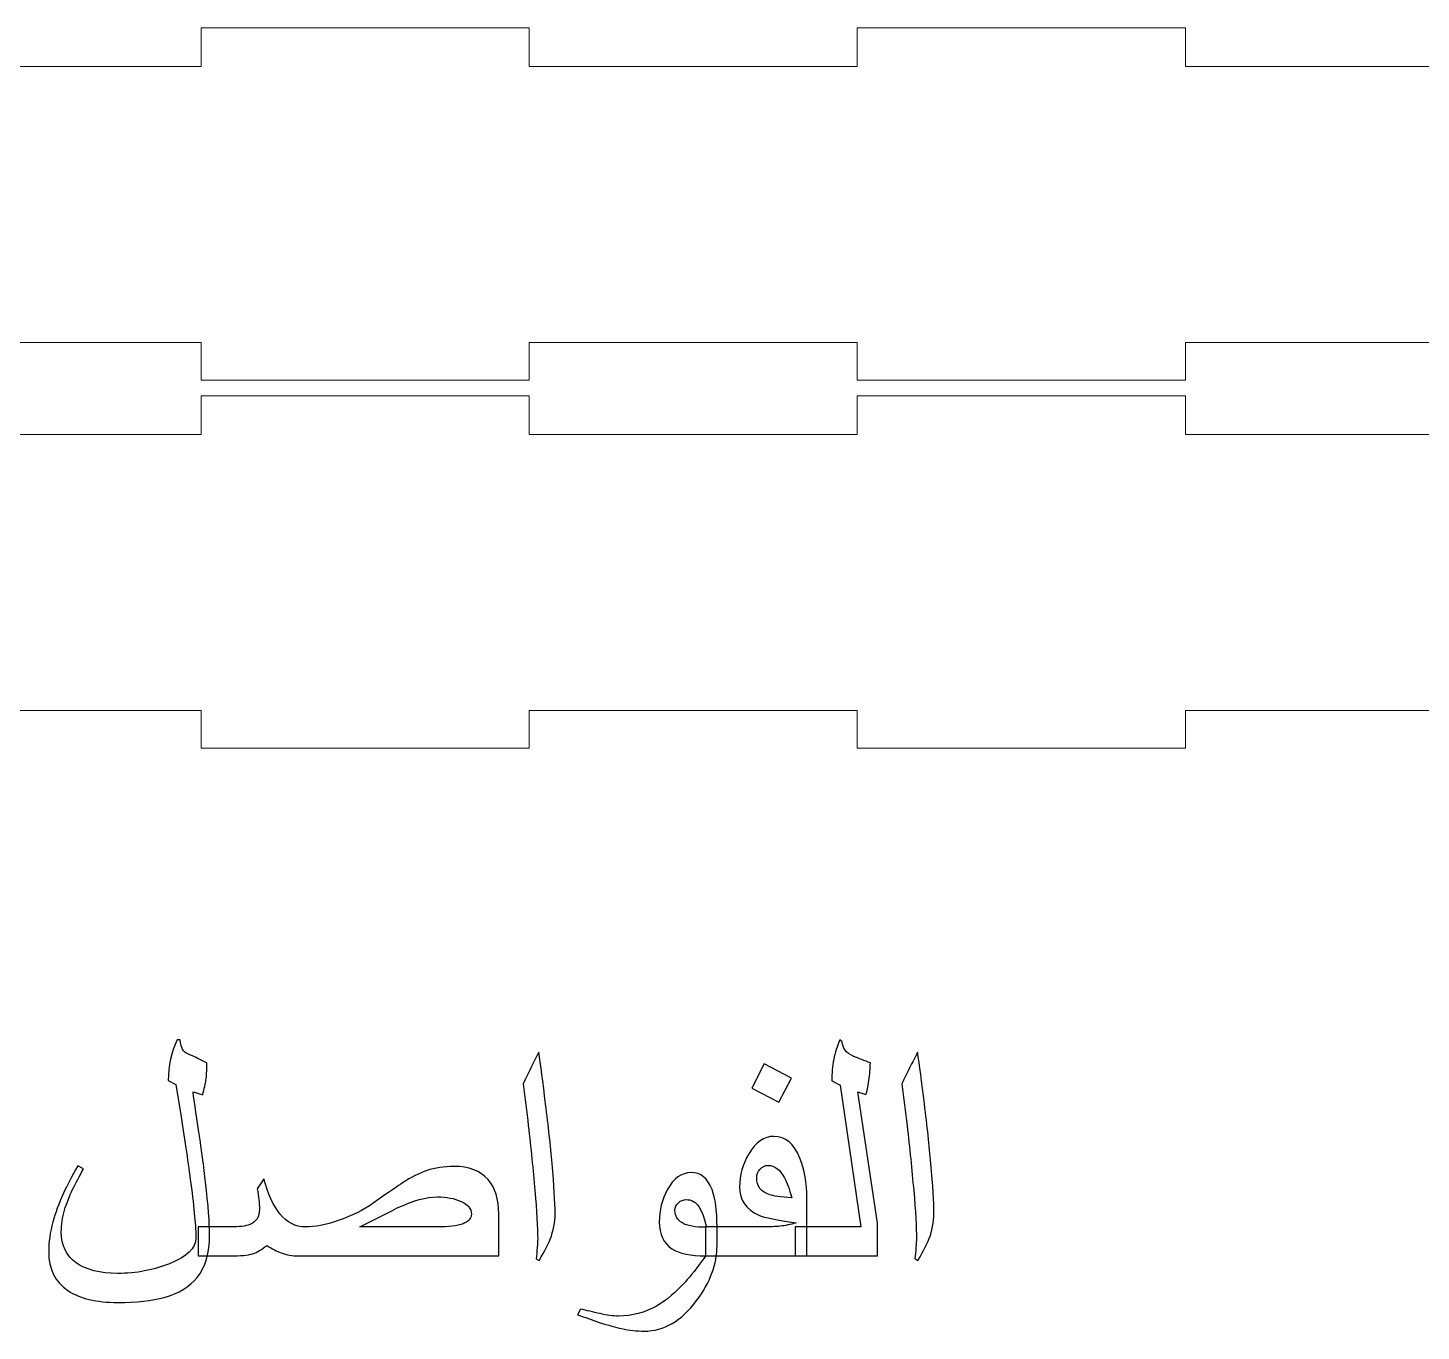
# Model space of a CAD drawing. Header units: millimetres. Extents: x -861 to 465, y -411 to 387.
# Drawn here: x -533.8 to -430.2, y -153.8 to -56.9 of the extents above; entities that cross this region are included whole.
import ezdxf

# ---------------------------------------------------------------- set-up
doc = ezdxf.new("R2010")
doc.units = ezdxf.units.MM
doc.header["$MEASUREMENT"] = 0
doc.layers.add('Layer 1', color=7, linetype='Continuous')

msp = doc.modelspace()

# ---------------------------------------------------------------- linework, layer by layer
at = {"layer": 'Layer 1', "color": 250, "lineweight": 9}
for points in [[(-423.3219, -80.2878), (-423.3219, -80.2878), (-423.3219, -83.0895), (-423.3219, -83.0895), (-423.3219, -83.0895), (-423.3219, -83.0895), (-398.9319, -83.0895), (-398.9319, -83.0895), (-398.9319, -83.0895), (-398.9319, -83.0895), (-398.9319, -80.2878), (-398.9319, -80.2878), (-398.9319, -80.2878), (-398.9319, -80.2878), (-366.0769, -80.2878), (-366.0769, -80.2878), (-366.0769, -80.2878), (-366.0769, -80.2878), (-366.0769, -59.7878), (-366.0769, -59.7878), (-366.0769, -59.7878), (-366.0769, -59.7878), (-398.9319, -59.7878), (-398.9319, -59.7878), (-398.9319, -59.7878), (-398.9319, -59.7878), (-398.9319, -56.9061), (-398.9319, -56.9061), (-398.9319, -56.9061), (-398.9319, -56.9061), (-423.3219, -56.9061), (-423.3219, -56.9061), (-423.3219, -56.9061), (-423.3219, -56.9061), (-423.3219, -59.7878), (-423.3219, -59.7878), (-423.3219, -59.7878), (-423.3219, -59.7878), (-447.7119, -59.7878), (-447.7119, -59.7878), (-447.7119, -59.7878), (-447.7119, -59.7878), (-447.7119, -56.9061), (-447.7119, -56.9061), (-447.7119, -56.9061), (-447.7119, -56.9061), (-472.1019, -56.9061), (-472.1019, -56.9061), (-472.1019, -56.9061), (-472.1019, -56.9061), (-472.1019, -59.7878), (-472.1019, -59.7878), (-472.1019, -59.7878), (-472.1019, -59.7878), (-496.4919, -59.7878), (-496.4919, -59.7878), (-496.4919, -59.7878), (-496.4919, -59.7878), (-496.4919, -56.9061), (-496.4919, -56.9061), (-496.4919, -56.9061), (-496.4919, -56.9061), (-520.8819, -56.9061), (-520.8819, -56.9061), (-520.8819, -56.9061), (-520.8819, -56.9061), (-520.8819, -59.7878), (-520.8819, -59.7878), (-520.8819, -59.7878), (-520.8819, -59.7878), (-545.2719, -59.7878), (-545.2719, -59.7878), (-545.2719, -59.7878), (-545.2719, -59.7878), (-545.2719, -56.9061), (-545.2719, -56.9061), (-545.2719, -56.9061), (-545.2719, -56.9061), (-569.6619, -56.9061), (-569.6619, -56.9061), (-569.6619, -56.9061), (-569.6619, -56.9061), (-569.6619, -59.7878), (-569.6619, -59.7878), (-569.6619, -59.7878), (-569.6619, -59.7878), (-594.0519, -59.7878), (-594.0519, -59.7878), (-594.0519, -59.7878), (-594.0519, -59.7878), (-594.0519, -56.9061), (-594.0519, -56.9061), (-594.0519, -56.9061), (-594.0519, -56.9061), (-618.4419, -56.9061), (-618.4419, -56.9061), (-618.4419, -56.9061), (-618.4419, -56.9061), (-618.4419, -59.7878), (-618.4419, -59.7878), (-618.4419, -59.7878), (-618.4419, -59.7878), (-642.8319, -59.7878), (-642.8319, -59.7878), (-642.8319, -59.7878), (-642.8319, -59.7878), (-642.8319, -56.9061), (-642.8319, -56.9061), (-642.8319, -56.9061), (-642.8319, -56.9061), (-667.2219, -56.9061), (-667.2219, -56.9061), (-667.2219, -56.9061), (-667.2219, -56.9061), (-667.2219, -59.7878), (-667.2219, -59.7878), (-667.2219, -59.7878), (-667.2219, -59.7878), (-700.0769, -59.7878), (-700.0769, -59.7878), (-700.0769, -59.7878), (-700.0769, -59.7878), (-700.0769, -80.2878), (-700.0769, -80.2878), (-700.0769, -80.2878), (-700.0769, -80.2878), (-667.2219, -80.2878), (-667.2219, -80.2878), (-667.2219, -80.2878), (-667.2219, -80.2878), (-667.2219, -83.0895), (-667.2219, -83.0895), (-667.2219, -83.0895), (-667.2219, -83.0895), (-642.8319, -83.0895), (-642.8319, -83.0895), (-642.8319, -83.0895), (-642.8319, -83.0895), (-642.8319, -80.2878), (-642.8319, -80.2878), (-642.8319, -80.2878), (-642.8319, -80.2878), (-618.4419, -80.2878), (-618.4419, -80.2878), (-618.4419, -80.2878), (-618.4419, -80.2878), (-618.4419, -83.0895), (-618.4419, -83.0895), (-618.4419, -83.0895), (-618.4419, -83.0895), (-594.0519, -83.0895), (-594.0519, -83.0895), (-594.0519, -83.0895), (-594.0519, -83.0895), (-594.0519, -80.2878), (-594.0519, -80.2878), (-594.0519, -80.2878), (-594.0519, -80.2878), (-569.6619, -80.2878), (-569.6619, -80.2878), (-569.6619, -80.2878), (-569.6619, -80.2878), (-569.6619, -83.0895), (-569.6619, -83.0895), (-569.6619, -83.0895), (-569.6619, -83.0895), (-545.2719, -83.0895), (-545.2719, -83.0895), (-545.2719, -83.0895), (-545.2719, -83.0895), (-545.2719, -80.2878), (-545.2719, -80.2878), (-545.2719, -80.2878), (-545.2719, -80.2878), (-520.8819, -80.2878), (-520.8819, -80.2878), (-520.8819, -80.2878), (-520.8819, -80.2878), (-520.8819, -83.0895), (-520.8819, -83.0895), (-520.8819, -83.0895), (-520.8819, -83.0895), (-496.4919, -83.0895), (-496.4919, -83.0895), (-496.4919, -83.0895), (-496.4919, -83.0895), (-496.4919, -80.2878), (-496.4919, -80.2878), (-496.4919, -80.2878), (-496.4919, -80.2878), (-472.1019, -80.2878), (-472.1019, -80.2878), (-472.1019, -80.2878), (-472.1019, -80.2878), (-472.1019, -83.0895), (-472.1019, -83.0895), (-472.1019, -83.0895), (-472.1019, -83.0895), (-447.7119, -83.0895), (-447.7119, -83.0895), (-447.7119, -83.0895), (-447.7119, -83.0895), (-447.7119, -80.2878), (-447.7119, -80.2878), (-447.7119, -80.2878), (-447.7119, -80.2878), (-423.3219, -80.2878), (-423.3219, -80.2878)], [(-423.3219, -107.6486), (-423.3219, -107.6486), (-423.3219, -110.4503), (-423.3219, -110.4503), (-423.3219, -110.4503), (-423.3219, -110.4503), (-398.9319, -110.4503), (-398.9319, -110.4503), (-398.9319, -110.4503), (-398.9319, -110.4503), (-398.9319, -107.6486), (-398.9319, -107.6486), (-398.9319, -107.6486), (-398.9319, -107.6486), (-366.0769, -107.6486), (-366.0769, -107.6486), (-366.0769, -107.6486), (-366.0769, -107.6486), (-366.0769, -87.1486), (-366.0769, -87.1486), (-366.0769, -87.1486), (-366.0769, -87.1486), (-398.9319, -87.1486), (-398.9319, -87.1486), (-398.9319, -87.1486), (-398.9319, -87.1486), (-398.9319, -84.2669), (-398.9319, -84.2669), (-398.9319, -84.2669), (-398.9319, -84.2669), (-423.3219, -84.2669), (-423.3219, -84.2669), (-423.3219, -84.2669), (-423.3219, -84.2669), (-423.3219, -87.1486), (-423.3219, -87.1486), (-423.3219, -87.1486), (-423.3219, -87.1486), (-447.7119, -87.1486), (-447.7119, -87.1486), (-447.7119, -87.1486), (-447.7119, -87.1486), (-447.7119, -84.2669), (-447.7119, -84.2669), (-447.7119, -84.2669), (-447.7119, -84.2669), (-472.1019, -84.2669), (-472.1019, -84.2669), (-472.1019, -84.2669), (-472.1019, -84.2669), (-472.1019, -87.1486), (-472.1019, -87.1486), (-472.1019, -87.1486), (-472.1019, -87.1486), (-496.4919, -87.1486), (-496.4919, -87.1486), (-496.4919, -87.1486), (-496.4919, -87.1486), (-496.4919, -84.2669), (-496.4919, -84.2669), (-496.4919, -84.2669), (-496.4919, -84.2669), (-520.8819, -84.2669), (-520.8819, -84.2669), (-520.8819, -84.2669), (-520.8819, -84.2669), (-520.8819, -87.1486), (-520.8819, -87.1486), (-520.8819, -87.1486), (-520.8819, -87.1486), (-545.2719, -87.1486), (-545.2719, -87.1486), (-545.2719, -87.1486), (-545.2719, -87.1486), (-545.2719, -84.2669), (-545.2719, -84.2669), (-545.2719, -84.2669), (-545.2719, -84.2669), (-569.6619, -84.2669), (-569.6619, -84.2669), (-569.6619, -84.2669), (-569.6619, -84.2669), (-569.6619, -87.1486), (-569.6619, -87.1486), (-569.6619, -87.1486), (-569.6619, -87.1486), (-594.0519, -87.1486), (-594.0519, -87.1486), (-594.0519, -87.1486), (-594.0519, -87.1486), (-594.0519, -84.2669), (-594.0519, -84.2669), (-594.0519, -84.2669), (-594.0519, -84.2669), (-618.4419, -84.2669), (-618.4419, -84.2669), (-618.4419, -84.2669), (-618.4419, -84.2669), (-618.4419, -87.1486), (-618.4419, -87.1486), (-618.4419, -87.1486), (-618.4419, -87.1486), (-642.8319, -87.1486), (-642.8319, -87.1486), (-642.8319, -87.1486), (-642.8319, -87.1486), (-642.8319, -84.2669), (-642.8319, -84.2669), (-642.8319, -84.2669), (-642.8319, -84.2669), (-667.2219, -84.2669), (-667.2219, -84.2669), (-667.2219, -84.2669), (-667.2219, -84.2669), (-667.2219, -87.1486), (-667.2219, -87.1486), (-667.2219, -87.1486), (-667.2219, -87.1486), (-700.0769, -87.1486), (-700.0769, -87.1486), (-700.0769, -87.1486), (-700.0769, -87.1486), (-700.0769, -107.6486), (-700.0769, -107.6486), (-700.0769, -107.6486), (-700.0769, -107.6486), (-667.2219, -107.6486), (-667.2219, -107.6486), (-667.2219, -107.6486), (-667.2219, -107.6486), (-667.2219, -110.4503), (-667.2219, -110.4503), (-667.2219, -110.4503), (-667.2219, -110.4503), (-642.8319, -110.4503), (-642.8319, -110.4503), (-642.8319, -110.4503), (-642.8319, -110.4503), (-642.8319, -107.6486), (-642.8319, -107.6486), (-642.8319, -107.6486), (-642.8319, -107.6486), (-618.4419, -107.6486), (-618.4419, -107.6486), (-618.4419, -107.6486), (-618.4419, -107.6486), (-618.4419, -110.4503), (-618.4419, -110.4503), (-618.4419, -110.4503), (-618.4419, -110.4503), (-594.0519, -110.4503), (-594.0519, -110.4503), (-594.0519, -110.4503), (-594.0519, -110.4503), (-594.0519, -107.6486), (-594.0519, -107.6486), (-594.0519, -107.6486), (-594.0519, -107.6486), (-569.6619, -107.6486), (-569.6619, -107.6486), (-569.6619, -107.6486), (-569.6619, -107.6486), (-569.6619, -110.4503), (-569.6619, -110.4503), (-569.6619, -110.4503), (-569.6619, -110.4503), (-545.2719, -110.4503), (-545.2719, -110.4503), (-545.2719, -110.4503), (-545.2719, -110.4503), (-545.2719, -107.6486), (-545.2719, -107.6486), (-545.2719, -107.6486), (-545.2719, -107.6486), (-520.8819, -107.6486), (-520.8819, -107.6486), (-520.8819, -107.6486), (-520.8819, -107.6486), (-520.8819, -110.4503), (-520.8819, -110.4503), (-520.8819, -110.4503), (-520.8819, -110.4503), (-496.4919, -110.4503), (-496.4919, -110.4503), (-496.4919, -110.4503), (-496.4919, -110.4503), (-496.4919, -107.6486), (-496.4919, -107.6486), (-496.4919, -107.6486), (-496.4919, -107.6486), (-472.1019, -107.6486), (-472.1019, -107.6486), (-472.1019, -107.6486), (-472.1019, -107.6486), (-472.1019, -110.4503), (-472.1019, -110.4503), (-472.1019, -110.4503), (-472.1019, -110.4503), (-447.7119, -110.4503), (-447.7119, -110.4503), (-447.7119, -110.4503), (-447.7119, -110.4503), (-447.7119, -107.6486), (-447.7119, -107.6486), (-447.7119, -107.6486), (-447.7119, -107.6486), (-423.3219, -107.6486), (-423.3219, -107.6486)]]:
    msp.add_open_spline(points, degree=3, knots=[0, 0, 0, 0, 0.01886792, 0.01886792, 0.01886792, 0.01886792, 0.03773585, 0.03773585, 0.03773585, 0.03773585, 0.05660377, 0.05660377, 0.05660377, 0.05660377, 0.0754717, 0.0754717, 0.0754717, 0.0754717, 0.09433962, 0.09433962, 0.09433962, 0.09433962, 0.11320755, 0.11320755, 0.11320755, 0.11320755, 0.13207547, 0.13207547, 0.13207547, 0.13207547, 0.1509434, 0.1509434, 0.1509434, 0.1509434, 0.16981132, 0.16981132, 0.16981132, 0.16981132, 0.18867925, 0.18867925, 0.18867925, 0.18867925, 0.20754717, 0.20754717, 0.20754717, 0.20754717, 0.22641509, 0.22641509, 0.22641509, 0.22641509, 0.24528302, 0.24528302, 0.24528302, 0.24528302, 0.26415094, 0.26415094, 0.26415094, 0.26415094, 0.28301887, 0.28301887, 0.28301887, 0.28301887, 0.30188679, 0.30188679, 0.30188679, 0.30188679, 0.32075472, 0.32075472, 0.32075472, 0.32075472, 0.33962264, 0.33962264, 0.33962264, 0.33962264, 0.35849057, 0.35849057, 0.35849057, 0.35849057, 0.37735849, 0.37735849, 0.37735849, 0.37735849, 0.39622642, 0.39622642, 0.39622642, 0.39622642, 0.41509434, 0.41509434, 0.41509434, 0.41509434, 0.43396226, 0.43396226, 0.43396226, 0.43396226, 0.45283019, 0.45283019, 0.45283019, 0.45283019, 0.47169811, 0.47169811, 0.47169811, 0.47169811, 0.49056604, 0.49056604, 0.49056604, 0.49056604, 0.50943396, 0.50943396, 0.50943396, 0.50943396, 0.52830189, 0.52830189, 0.52830189, 0.52830189, 0.54716981, 0.54716981, 0.54716981, 0.54716981, 0.56603774, 0.56603774, 0.56603774, 0.56603774, 0.58490566, 0.58490566, 0.58490566, 0.58490566, 0.60377358, 0.60377358, 0.60377358, 0.60377358, 0.62264151, 0.62264151, 0.62264151, 0.62264151, 0.64150943, 0.64150943, 0.64150943, 0.64150943, 0.66037736, 0.66037736, 0.66037736, 0.66037736, 0.67924528, 0.67924528, 0.67924528, 0.67924528, 0.69811321, 0.69811321, 0.69811321, 0.69811321, 0.71698113, 0.71698113, 0.71698113, 0.71698113, 0.73584906, 0.73584906, 0.73584906, 0.73584906, 0.75471698, 0.75471698, 0.75471698, 0.75471698, 0.77358491, 0.77358491, 0.77358491, 0.77358491, 0.79245283, 0.79245283, 0.79245283, 0.79245283, 0.81132075, 0.81132075, 0.81132075, 0.81132075, 0.83018868, 0.83018868, 0.83018868, 0.83018868, 0.8490566, 0.8490566, 0.8490566, 0.8490566, 0.86792453, 0.86792453, 0.86792453, 0.86792453, 0.88679245, 0.88679245, 0.88679245, 0.88679245, 0.90566038, 0.90566038, 0.90566038, 0.90566038, 0.9245283, 0.9245283, 0.9245283, 0.9245283, 0.94339623, 0.94339623, 0.94339623, 0.94339623, 0.96226415, 0.96226415, 0.96226415, 0.96226415, 1, 1, 1, 1], dxfattribs=at)
at = {"layer": 'Layer 1', "color": 250}
for points, knots in [([(-520.2667, -146.6648), (-520.2667, -147.9856), (-520.5757, -149.0397), (-521.1938, -149.8144), (-521.1938, -149.8144), (-521.7484, -150.5002), (-522.5612, -150.9955), (-523.6364, -151.2919), (-523.6364, -151.2919), (-524.5424, -151.5416), (-525.6938, -151.6644), (-527.0908, -151.6644), (-527.0908, -151.6644), (-528.6826, -151.6644), (-529.9187, -151.3723), (-530.795, -150.7839), (-530.795, -150.7839), (-531.7517, -150.1404), (-532.2301, -149.1794), (-532.2301, -147.8967), (-532.2301, -147.8967), (-532.2301, -147.1855), (-532.1243, -146.4489), (-531.9168, -145.6785), (-531.9168, -145.6785), (-531.7433, -145.0265), (-531.4766, -144.3111), (-531.121, -143.5364), (-531.121, -143.5364), (-530.8627, -142.9734), (-530.5114, -142.296), (-530.0711, -141.5044), (-530.0711, -141.5044), (-530.0711, -141.5044), (-529.6393, -141.7372), (-529.6393, -141.7372), (-529.6393, -141.7372), (-529.9526, -142.2918), (-530.215, -142.7871), (-530.4267, -143.2231), (-530.4267, -143.2231), (-530.7061, -143.8073), (-530.9135, -144.3323), (-531.049, -144.7937), (-531.049, -144.7937), (-531.2099, -145.3525), (-531.2903, -145.8986), (-531.2903, -146.4278), (-531.2903, -146.4278), (-531.2903, -147.4395), (-530.922, -148.2058), (-530.1812, -148.7265), (-530.1812, -148.7265), (-529.4446, -149.2472), (-528.4201, -149.5054), (-527.1078, -149.5054), (-527.1078, -149.5054), (-525.715, -149.5054), (-524.4238, -149.2641), (-523.2385, -148.7857), (-523.2385, -148.7857), (-521.9346, -148.2566), (-521.2827, -147.6258), (-521.2827, -146.8892), (-521.2827, -146.8892), (-521.2827, -146.0891), (-521.4097, -144.7302), (-521.6595, -142.8125), (-521.6595, -142.8125), (-521.8542, -141.3393), (-522.0955, -139.6968), (-522.3791, -137.8764), (-522.3791, -137.8764), (-522.3791, -137.8764), (-522.7813, -135.4719), (-522.7813, -135.4719), (-522.7813, -135.4719), (-522.7813, -135.4719), (-523.3401, -135.1756), (-523.3401, -135.1756), (-523.3401, -135.1756), (-523.3401, -134.0664), (-523.1157, -133.0589), (-522.667, -132.1487), (-522.667, -132.1487), (-522.667, -132.1487), (-522.4511, -132.1487), (-522.4511, -132.1487), (-522.4511, -132.1487), (-522.4172, -132.462), (-522.3622, -132.6948), (-522.2818, -132.8472), (-522.2818, -132.8472), (-522.1971, -132.9996), (-522.0616, -133.1139), (-521.8754, -133.1901), (-521.8754, -133.1901), (-521.6214, -133.296), (-521.3462, -133.423), (-521.0456, -133.5754), (-521.0456, -133.5754), (-520.8255, -133.6812), (-520.6308, -133.7743), (-520.4699, -133.859), (-520.4699, -133.859), (-520.4699, -134.439), (-520.4911, -134.8581), (-520.5334, -135.1248), (-520.5334, -135.1248), (-520.5715, -135.3915), (-520.6562, -135.7598), (-520.7789, -136.2424), (-520.7789, -136.2424), (-520.7789, -136.2424), (-521.4859, -136.018), (-521.4859, -136.018), (-521.4859, -136.018), (-521.469, -136.2), (-521.3504, -137.0298), (-521.1303, -138.5114), (-521.1303, -138.5114), (-520.8721, -140.2386), (-520.6858, -141.6441), (-520.563, -142.7194), (-520.563, -142.7194), (-520.3641, -144.4381), (-520.2667, -145.7547), (-520.2667, -146.6648)], [0, 0, 0, 0, 0.03030303, 0.03030303, 0.03030303, 0.03030303, 0.06060606, 0.06060606, 0.06060606, 0.06060606, 0.09090909, 0.09090909, 0.09090909, 0.09090909, 0.12121212, 0.12121212, 0.12121212, 0.12121212, 0.15151515, 0.15151515, 0.15151515, 0.15151515, 0.18181818, 0.18181818, 0.18181818, 0.18181818, 0.21212121, 0.21212121, 0.21212121, 0.21212121, 0.24242424, 0.24242424, 0.24242424, 0.24242424, 0.27272727, 0.27272727, 0.27272727, 0.27272727, 0.3030303, 0.3030303, 0.3030303, 0.3030303, 0.33333333, 0.33333333, 0.33333333, 0.33333333, 0.36363636, 0.36363636, 0.36363636, 0.36363636, 0.39393939, 0.39393939, 0.39393939, 0.39393939, 0.42424242, 0.42424242, 0.42424242, 0.42424242, 0.45454545, 0.45454545, 0.45454545, 0.45454545, 0.48484848, 0.48484848, 0.48484848, 0.48484848, 0.51515152, 0.51515152, 0.51515152, 0.51515152, 0.54545455, 0.54545455, 0.54545455, 0.54545455, 0.57575758, 0.57575758, 0.57575758, 0.57575758, 0.60606061, 0.60606061, 0.60606061, 0.60606061, 0.63636364, 0.63636364, 0.63636364, 0.63636364, 0.66666667, 0.66666667, 0.66666667, 0.66666667, 0.6969697, 0.6969697, 0.6969697, 0.6969697, 0.72727273, 0.72727273, 0.72727273, 0.72727273, 0.75757576, 0.75757576, 0.75757576, 0.75757576, 0.78787879, 0.78787879, 0.78787879, 0.78787879, 0.81818182, 0.81818182, 0.81818182, 0.81818182, 0.84848485, 0.84848485, 0.84848485, 0.84848485, 0.87878788, 0.87878788, 0.87878788, 0.87878788, 0.90909091, 0.90909091, 0.90909091, 0.90909091, 0.93939394, 0.93939394, 0.93939394, 0.93939394, 1, 1, 1, 1]), ([(-470.6013, -148.21), (-470.6013, -148.21), (-476.7227, -148.21), (-476.7227, -148.21), (-476.7227, -148.21), (-476.7227, -148.21), (-476.7227, -146.051), (-476.7227, -146.051), (-476.7227, -146.051), (-476.7227, -146.051), (-471.8459, -146.051), (-471.8459, -146.051), (-471.8459, -146.051), (-471.8459, -146.051), (-473.3699, -135.5015), (-473.3699, -135.5015), (-473.3699, -135.5015), (-473.3699, -135.5015), (-474.0049, -135.1967), (-474.0049, -135.1967), (-474.0049, -135.1967), (-474.0049, -134.6295), (-473.9541, -134.0961), (-473.8567, -133.5965), (-473.8567, -133.5965), (-473.7551, -133.1012), (-473.607, -132.6144), (-473.408, -132.1487), (-473.408, -132.1487), (-473.408, -132.1487), (-473.2175, -132.2842), (-473.2175, -132.2842), (-473.2175, -132.2842), (-473.2175, -132.7626), (-472.9466, -133.1224), (-472.4005, -133.3637), (-472.4005, -133.3637), (-471.9856, -133.5288), (-471.5623, -133.6939), (-471.1347, -133.859), (-471.1347, -133.859), (-471.1347, -134.2696), (-471.1686, -134.7057), (-471.2363, -135.1713), (-471.2363, -135.1713), (-471.2998, -135.6412), (-471.3802, -135.9884), (-471.4734, -136.217), (-471.4734, -136.217), (-471.4734, -136.217), (-472.0745, -136.018), (-472.0745, -136.018), (-472.0745, -136.018), (-472.0745, -136.018), (-470.6013, -145.7758), (-470.6013, -145.7758), (-470.6013, -145.7758), (-470.6013, -145.7758), (-470.6013, -148.21), (-470.6013, -148.21)], [0, 0, 0, 0, 0.0625, 0.0625, 0.0625, 0.0625, 0.125, 0.125, 0.125, 0.125, 0.1875, 0.1875, 0.1875, 0.1875, 0.25, 0.25, 0.25, 0.25, 0.3125, 0.3125, 0.3125, 0.3125, 0.375, 0.375, 0.375, 0.375, 0.4375, 0.4375, 0.4375, 0.4375, 0.5, 0.5, 0.5, 0.5, 0.5625, 0.5625, 0.5625, 0.5625, 0.625, 0.625, 0.625, 0.625, 0.6875, 0.6875, 0.6875, 0.6875, 0.75, 0.75, 0.75, 0.75, 0.8125, 0.8125, 0.8125, 0.8125, 0.875, 0.875, 0.875, 0.875, 1, 1, 1, 1]), ([(-494.5746, -145.0435), (-494.5746, -145.7039), (-494.6974, -146.3473), (-494.9387, -146.9654), (-494.9387, -146.9654), (-495.0657, -147.2956), (-495.3366, -147.8205), (-495.7557, -148.5402), (-495.7557, -148.5402), (-495.7557, -148.5402), (-495.9801, -148.4174), (-495.9801, -148.4174), (-495.9801, -148.4174), (-495.9504, -148.1761), (-495.925, -147.901), (-495.9039, -147.5835), (-495.9039, -147.5835), (-495.8827, -147.2702), (-495.87, -147.0585), (-495.87, -146.9527), (-495.87, -146.9527), (-495.87, -146.0933), (-495.9377, -144.8911), (-496.0732, -143.3501), (-496.0732, -143.3501), (-496.2129, -141.8092), (-496.3738, -140.2005), (-496.5643, -138.5199), (-496.5643, -138.5199), (-496.6828, -137.5039), (-496.8098, -136.4667), (-496.9495, -135.4084), (-496.9495, -135.4084), (-496.7844, -135.0443), (-496.5939, -134.6549), (-496.3822, -134.2315), (-496.3822, -134.2315), (-496.1706, -133.8124), (-495.9716, -133.4187), (-495.7811, -133.0462), (-495.7811, -133.0462), (-495.6499, -133.986), (-495.4805, -135.2772), (-495.2773, -136.9112), (-495.2773, -136.9112), (-495.0741, -138.5495), (-494.9133, -140.0227), (-494.799, -141.3393), (-494.799, -141.3393), (-494.6508, -142.9734), (-494.5746, -144.2095), (-494.5746, -145.0435)], [0, 0, 0, 0, 0.07142857, 0.07142857, 0.07142857, 0.07142857, 0.14285714, 0.14285714, 0.14285714, 0.14285714, 0.21428571, 0.21428571, 0.21428571, 0.21428571, 0.28571429, 0.28571429, 0.28571429, 0.28571429, 0.35714286, 0.35714286, 0.35714286, 0.35714286, 0.42857143, 0.42857143, 0.42857143, 0.42857143, 0.5, 0.5, 0.5, 0.5, 0.57142857, 0.57142857, 0.57142857, 0.57142857, 0.64285714, 0.64285714, 0.64285714, 0.64285714, 0.71428571, 0.71428571, 0.71428571, 0.71428571, 0.78571429, 0.78571429, 0.78571429, 0.78571429, 0.85714286, 0.85714286, 0.85714286, 0.85714286, 1, 1, 1, 1]), ([(-466.4103, -145.0435), (-466.4103, -145.7039), (-466.5331, -146.3473), (-466.7744, -146.9654), (-466.7744, -146.9654), (-466.9014, -147.2956), (-467.1723, -147.8205), (-467.5914, -148.5402), (-467.5914, -148.5402), (-467.5914, -148.5402), (-467.8158, -148.4174), (-467.8158, -148.4174), (-467.8158, -148.4174), (-467.7861, -148.1761), (-467.7607, -147.901), (-467.7396, -147.5835), (-467.7396, -147.5835), (-467.7184, -147.2702), (-467.7057, -147.0585), (-467.7057, -146.9527), (-467.7057, -146.9527), (-467.7057, -146.0933), (-467.7734, -144.8911), (-467.9089, -143.3501), (-467.9089, -143.3501), (-468.0486, -141.8092), (-468.2095, -140.2005), (-468.4, -138.5199), (-468.4, -138.5199), (-468.5185, -137.5039), (-468.6455, -136.4667), (-468.7852, -135.4084), (-468.7852, -135.4084), (-468.6201, -135.0443), (-468.4296, -134.6549), (-468.2179, -134.2315), (-468.2179, -134.2315), (-468.0063, -133.8124), (-467.8073, -133.4187), (-467.6168, -133.0462), (-467.6168, -133.0462), (-467.4856, -133.986), (-467.3162, -135.2772), (-467.113, -136.9112), (-467.113, -136.9112), (-466.9098, -138.5495), (-466.749, -140.0227), (-466.6347, -141.3393), (-466.6347, -141.3393), (-466.4865, -142.9734), (-466.4103, -144.2095), (-466.4103, -145.0435)], [0, 0, 0, 0, 0.07142857, 0.07142857, 0.07142857, 0.07142857, 0.14285714, 0.14285714, 0.14285714, 0.14285714, 0.21428571, 0.21428571, 0.21428571, 0.21428571, 0.28571429, 0.28571429, 0.28571429, 0.28571429, 0.35714286, 0.35714286, 0.35714286, 0.35714286, 0.42857143, 0.42857143, 0.42857143, 0.42857143, 0.5, 0.5, 0.5, 0.5, 0.57142857, 0.57142857, 0.57142857, 0.57142857, 0.64285714, 0.64285714, 0.64285714, 0.64285714, 0.71428571, 0.71428571, 0.71428571, 0.71428571, 0.78571429, 0.78571429, 0.78571429, 0.78571429, 0.85714286, 0.85714286, 0.85714286, 0.85714286, 1, 1, 1, 1]), ([(-476.9936, -134.9851), (-476.9936, -134.9851), (-477.9503, -136.78), (-477.9503, -136.78), (-477.9503, -136.78), (-477.9503, -136.78), (-479.94, -135.7428), (-479.94, -135.7428), (-479.94, -135.7428), (-479.94, -135.7428), (-479.0298, -133.9352), (-479.0298, -133.9352), (-479.0298, -133.9352), (-479.0298, -133.9352), (-476.9936, -134.9851), (-476.9936, -134.9851)], [0, 0, 0, 0, 0.2, 0.2, 0.2, 0.2, 0.4, 0.4, 0.4, 0.4, 0.6, 0.6, 0.6, 0.6, 1, 1, 1, 1]), ([(-475.8506, -148.21), (-475.8506, -148.21), (-483.3944, -148.21), (-483.3944, -148.21), (-483.3944, -148.21), (-483.3944, -148.21), (-483.3944, -146.051), (-483.3944, -146.051), (-483.3944, -146.051), (-483.3944, -146.051), (-479.1399, -146.051), (-479.1399, -146.051), (-479.1399, -146.051), (-478.6277, -146.051), (-478.1916, -146.0341), (-477.8318, -145.996), (-477.8318, -145.996), (-477.472, -145.9579), (-477.0783, -145.8774), (-476.6592, -145.7547), (-476.6592, -145.7547), (-478.0816, -145.5472), (-479.0044, -145.3567), (-479.4278, -145.1747), (-479.4278, -145.1747), (-480.3803, -144.7598), (-480.8544, -144.0613), (-480.8544, -143.0707), (-480.8544, -143.0707), (-480.8544, -142.2029), (-480.6258, -141.3859), (-480.1728, -140.6196), (-480.1728, -140.6196), (-479.6564, -139.7518), (-479.0341, -139.32), (-478.2975, -139.32), (-478.2975, -139.32), (-477.4508, -139.32), (-476.8116, -139.8576), (-476.3713, -140.9287), (-476.3713, -140.9287), (-476.0242, -141.7796), (-475.8506, -142.7829), (-475.8506, -143.9386), (-475.8506, -143.9386), (-475.8506, -143.9386), (-475.8506, -148.21), (-475.8506, -148.21)], [0, 0, 0, 0, 0.07692308, 0.07692308, 0.07692308, 0.07692308, 0.15384615, 0.15384615, 0.15384615, 0.15384615, 0.23076923, 0.23076923, 0.23076923, 0.23076923, 0.30769231, 0.30769231, 0.30769231, 0.30769231, 0.38461538, 0.38461538, 0.38461538, 0.38461538, 0.46153846, 0.46153846, 0.46153846, 0.46153846, 0.53846154, 0.53846154, 0.53846154, 0.53846154, 0.61538462, 0.61538462, 0.61538462, 0.61538462, 0.69230769, 0.69230769, 0.69230769, 0.69230769, 0.76923077, 0.76923077, 0.76923077, 0.76923077, 0.84615385, 0.84615385, 0.84615385, 0.84615385, 1, 1, 1, 1]), ([(-498.7698, -148.21), (-498.7698, -148.21), (-513.6669, -148.21), (-513.6669, -148.21), (-513.6669, -148.21), (-514.1114, -148.21), (-514.539, -148.1338), (-514.9454, -147.9856), (-514.9454, -147.9856), (-515.2502, -147.8713), (-515.61, -147.6851), (-516.0206, -147.4268), (-516.0206, -147.4268), (-516.3678, -147.7274), (-516.7149, -147.9306), (-517.062, -148.0407), (-517.062, -148.0407), (-517.4134, -148.155), (-517.9637, -148.21), (-518.7257, -148.21), (-518.7257, -148.21), (-518.7257, -148.21), (-521.1218, -148.21), (-521.1218, -148.21), (-521.1218, -148.21), (-521.1218, -148.21), (-521.1218, -146.051), (-521.1218, -146.051), (-521.1218, -146.051), (-521.1218, -146.051), (-518.7215, -146.051), (-518.7215, -146.051), (-518.7215, -146.051), (-518.0526, -146.051), (-517.57, -145.9917), (-517.2779, -145.8774), (-517.2779, -145.8774), (-516.7996, -145.6869), (-516.5583, -145.3059), (-516.5583, -144.7387), (-516.5583, -144.7387), (-516.5583, -144.4974), (-516.571, -144.2561), (-516.6006, -144.0105), (-516.6006, -144.0105), (-516.6302, -143.7692), (-516.6726, -143.5025), (-516.7276, -143.2147), (-516.7276, -143.2147), (-516.7276, -143.2147), (-516.2323, -142.4696), (-516.2323, -142.4696), (-516.2323, -142.4696), (-515.9444, -143.5914), (-515.5465, -144.4593), (-515.0427, -145.0731), (-515.0427, -145.0731), (-514.5051, -145.725), (-513.8743, -146.051), (-513.1462, -146.051), (-513.1462, -146.051), (-512.4519, -146.051), (-511.6391, -145.8944), (-510.7036, -145.5811), (-510.7036, -145.5811), (-509.696, -145.2424), (-508.8282, -144.8106), (-508.1043, -144.2942), (-508.1043, -144.2942), (-506.919, -143.4517), (-506.1993, -142.948), (-505.9326, -142.7829), (-505.9326, -142.7829), (-505.2637, -142.3511), (-504.6584, -142.0463), (-504.1123, -141.8642), (-504.1123, -141.8642), (-503.4984, -141.6568), (-502.8296, -141.5552), (-502.1014, -141.5552), (-502.1014, -141.5552), (-500.9796, -141.5552), (-500.1329, -141.8812), (-499.5614, -142.5331), (-499.5614, -142.5331), (-499.0323, -143.1385), (-498.7698, -143.9851), (-498.7698, -145.0731), (-498.7698, -145.0731), (-498.7698, -145.0731), (-498.7698, -148.21), (-498.7698, -148.21)], [0, 0, 0, 0, 0.04166667, 0.04166667, 0.04166667, 0.04166667, 0.08333333, 0.08333333, 0.08333333, 0.08333333, 0.125, 0.125, 0.125, 0.125, 0.16666667, 0.16666667, 0.16666667, 0.16666667, 0.20833333, 0.20833333, 0.20833333, 0.20833333, 0.25, 0.25, 0.25, 0.25, 0.29166667, 0.29166667, 0.29166667, 0.29166667, 0.33333333, 0.33333333, 0.33333333, 0.33333333, 0.375, 0.375, 0.375, 0.375, 0.41666667, 0.41666667, 0.41666667, 0.41666667, 0.45833333, 0.45833333, 0.45833333, 0.45833333, 0.5, 0.5, 0.5, 0.5, 0.54166667, 0.54166667, 0.54166667, 0.54166667, 0.58333333, 0.58333333, 0.58333333, 0.58333333, 0.625, 0.625, 0.625, 0.625, 0.66666667, 0.66666667, 0.66666667, 0.66666667, 0.70833333, 0.70833333, 0.70833333, 0.70833333, 0.75, 0.75, 0.75, 0.75, 0.79166667, 0.79166667, 0.79166667, 0.79166667, 0.83333333, 0.83333333, 0.83333333, 0.83333333, 0.875, 0.875, 0.875, 0.875, 0.91666667, 0.91666667, 0.91666667, 0.91666667, 1, 1, 1, 1]), ([(-476.9682, -143.892), (-477.1587, -143.2274), (-477.3407, -142.7363), (-477.5143, -142.4103), (-477.5143, -142.4103), (-477.853, -141.788), (-478.2636, -141.479), (-478.742, -141.479), (-478.742, -141.479), (-478.9706, -141.479), (-479.1695, -141.5721), (-479.3346, -141.7542), (-479.3346, -141.7542), (-479.4997, -141.9362), (-479.5844, -142.1521), (-479.5844, -142.3976), (-479.5844, -142.3976), (-479.5844, -143.0284), (-479.2584, -143.4517), (-478.6065, -143.6676), (-478.6065, -143.6676), (-478.3737, -143.7438), (-477.8276, -143.8158), (-476.9682, -143.892)], [0, 0, 0, 0, 0.14285714, 0.14285714, 0.14285714, 0.14285714, 0.28571429, 0.28571429, 0.28571429, 0.28571429, 0.42857143, 0.42857143, 0.42857143, 0.42857143, 0.57142857, 0.57142857, 0.57142857, 0.57142857, 0.71428571, 0.71428571, 0.71428571, 0.71428571, 1, 1, 1, 1]), ([(-482.535, -147.4395), (-482.535, -148.8111), (-483.0388, -150.1743), (-484.0505, -151.5289), (-484.0505, -151.5289), (-485.1724, -153.0402), (-486.472, -153.798), (-487.9452, -153.798), (-487.9452, -153.798), (-488.4913, -153.798), (-489.0543, -153.7345), (-489.6343, -153.6117), (-489.6343, -153.6117), (-490.0576, -153.5228), (-490.608, -153.3662), (-491.2853, -153.1461), (-491.2853, -153.1461), (-491.8229, -152.9556), (-492.3606, -152.7735), (-492.8982, -152.5915), (-492.8982, -152.5915), (-492.8982, -152.5915), (-492.6865, -152.1555), (-492.6865, -152.1555), (-492.6865, -152.1555), (-492.2251, -152.2613), (-491.7383, -152.3756), (-491.2303, -152.4984), (-491.2303, -152.4984), (-490.7223, -152.6211), (-490.2651, -152.6804), (-489.8587, -152.6804), (-489.8587, -152.6804), (-488.8511, -152.6804), (-487.8944, -152.4222), (-486.9927, -151.9057), (-486.9927, -151.9057), (-486.29, -151.4951), (-485.5872, -150.9024), (-484.8845, -150.1277), (-484.8845, -150.1277), (-484.5289, -149.734), (-484.0251, -149.0948), (-483.3732, -148.21), (-483.3732, -148.21), (-484.4908, -148.21), (-485.329, -148.0322), (-485.8836, -147.6724), (-485.8836, -147.6724), (-486.5143, -147.266), (-486.8276, -146.5971), (-486.8276, -145.6658), (-486.8276, -145.6658), (-486.8276, -144.8106), (-486.6286, -144.0148), (-486.2307, -143.2824), (-486.2307, -143.2824), (-485.765, -142.4357), (-485.1766, -142.0124), (-484.4654, -142.0124), (-484.4654, -142.0124), (-483.7415, -142.0124), (-483.225, -142.4315), (-482.9075, -143.2739), (-482.9075, -143.2739), (-482.6578, -143.9301), (-482.535, -144.8445), (-482.535, -146.0171), (-482.535, -146.0171), (-482.535, -146.0171), (-482.535, -147.4395), (-482.535, -147.4395)], [0, 0, 0, 0, 0.05263158, 0.05263158, 0.05263158, 0.05263158, 0.10526316, 0.10526316, 0.10526316, 0.10526316, 0.15789474, 0.15789474, 0.15789474, 0.15789474, 0.21052632, 0.21052632, 0.21052632, 0.21052632, 0.26315789, 0.26315789, 0.26315789, 0.26315789, 0.31578947, 0.31578947, 0.31578947, 0.31578947, 0.36842105, 0.36842105, 0.36842105, 0.36842105, 0.42105263, 0.42105263, 0.42105263, 0.42105263, 0.47368421, 0.47368421, 0.47368421, 0.47368421, 0.52631579, 0.52631579, 0.52631579, 0.52631579, 0.57894737, 0.57894737, 0.57894737, 0.57894737, 0.63157895, 0.63157895, 0.63157895, 0.63157895, 0.68421053, 0.68421053, 0.68421053, 0.68421053, 0.73684211, 0.73684211, 0.73684211, 0.73684211, 0.78947368, 0.78947368, 0.78947368, 0.78947368, 0.84210526, 0.84210526, 0.84210526, 0.84210526, 0.89473684, 0.89473684, 0.89473684, 0.89473684, 1, 1, 1, 1]), ([(-500.8018, -145.0985), (-500.8018, -144.6963), (-501.0516, -144.3831), (-501.5553, -144.1545), (-501.5553, -144.1545), (-502.0591, -143.9301), (-502.6475, -143.8158), (-503.3164, -143.8158), (-503.3164, -143.8158), (-504.1419, -143.8158), (-505.141, -144.091), (-506.3136, -144.6413), (-506.3136, -144.6413), (-507.2449, -145.1112), (-508.1763, -145.5811), (-509.0991, -146.051), (-509.0991, -146.051), (-509.0991, -146.051), (-503.3884, -146.051), (-503.3884, -146.051), (-503.3884, -146.051), (-502.4909, -146.051), (-501.8347, -145.9748), (-501.4199, -145.8182), (-501.4199, -145.8182), (-501.0092, -145.6615), (-500.8018, -145.4202), (-500.8018, -145.0985)], [0, 0, 0, 0, 0.125, 0.125, 0.125, 0.125, 0.25, 0.25, 0.25, 0.25, 0.375, 0.375, 0.375, 0.375, 0.5, 0.5, 0.5, 0.5, 0.625, 0.625, 0.625, 0.625, 0.75, 0.75, 0.75, 0.75, 1, 1, 1, 1]), ([(-483.3224, -146.0764), (-483.5044, -145.2763), (-483.7246, -144.726), (-483.9828, -144.4169), (-483.9828, -144.4169), (-484.2029, -144.1502), (-484.4781, -144.019), (-484.7998, -144.019), (-484.7998, -144.019), (-485.0327, -144.019), (-485.2359, -144.0952), (-485.4052, -144.2476), (-485.4052, -144.2476), (-485.5745, -144.4042), (-485.6592, -144.5947), (-485.6592, -144.8276), (-485.6592, -144.8276), (-485.6592, -145.2382), (-485.4772, -145.5472), (-485.1131, -145.7589), (-485.1131, -145.7589), (-484.749, -145.9706), (-484.1521, -146.0764), (-483.3224, -146.0764)], [0, 0, 0, 0, 0.14285714, 0.14285714, 0.14285714, 0.14285714, 0.28571429, 0.28571429, 0.28571429, 0.28571429, 0.42857143, 0.42857143, 0.42857143, 0.42857143, 0.57142857, 0.57142857, 0.57142857, 0.57142857, 0.71428571, 0.71428571, 0.71428571, 0.71428571, 1, 1, 1, 1])]:
    msp.add_open_spline(points, degree=3, knots=knots, dxfattribs=at)

doc.saveas('drawing.dxf')
